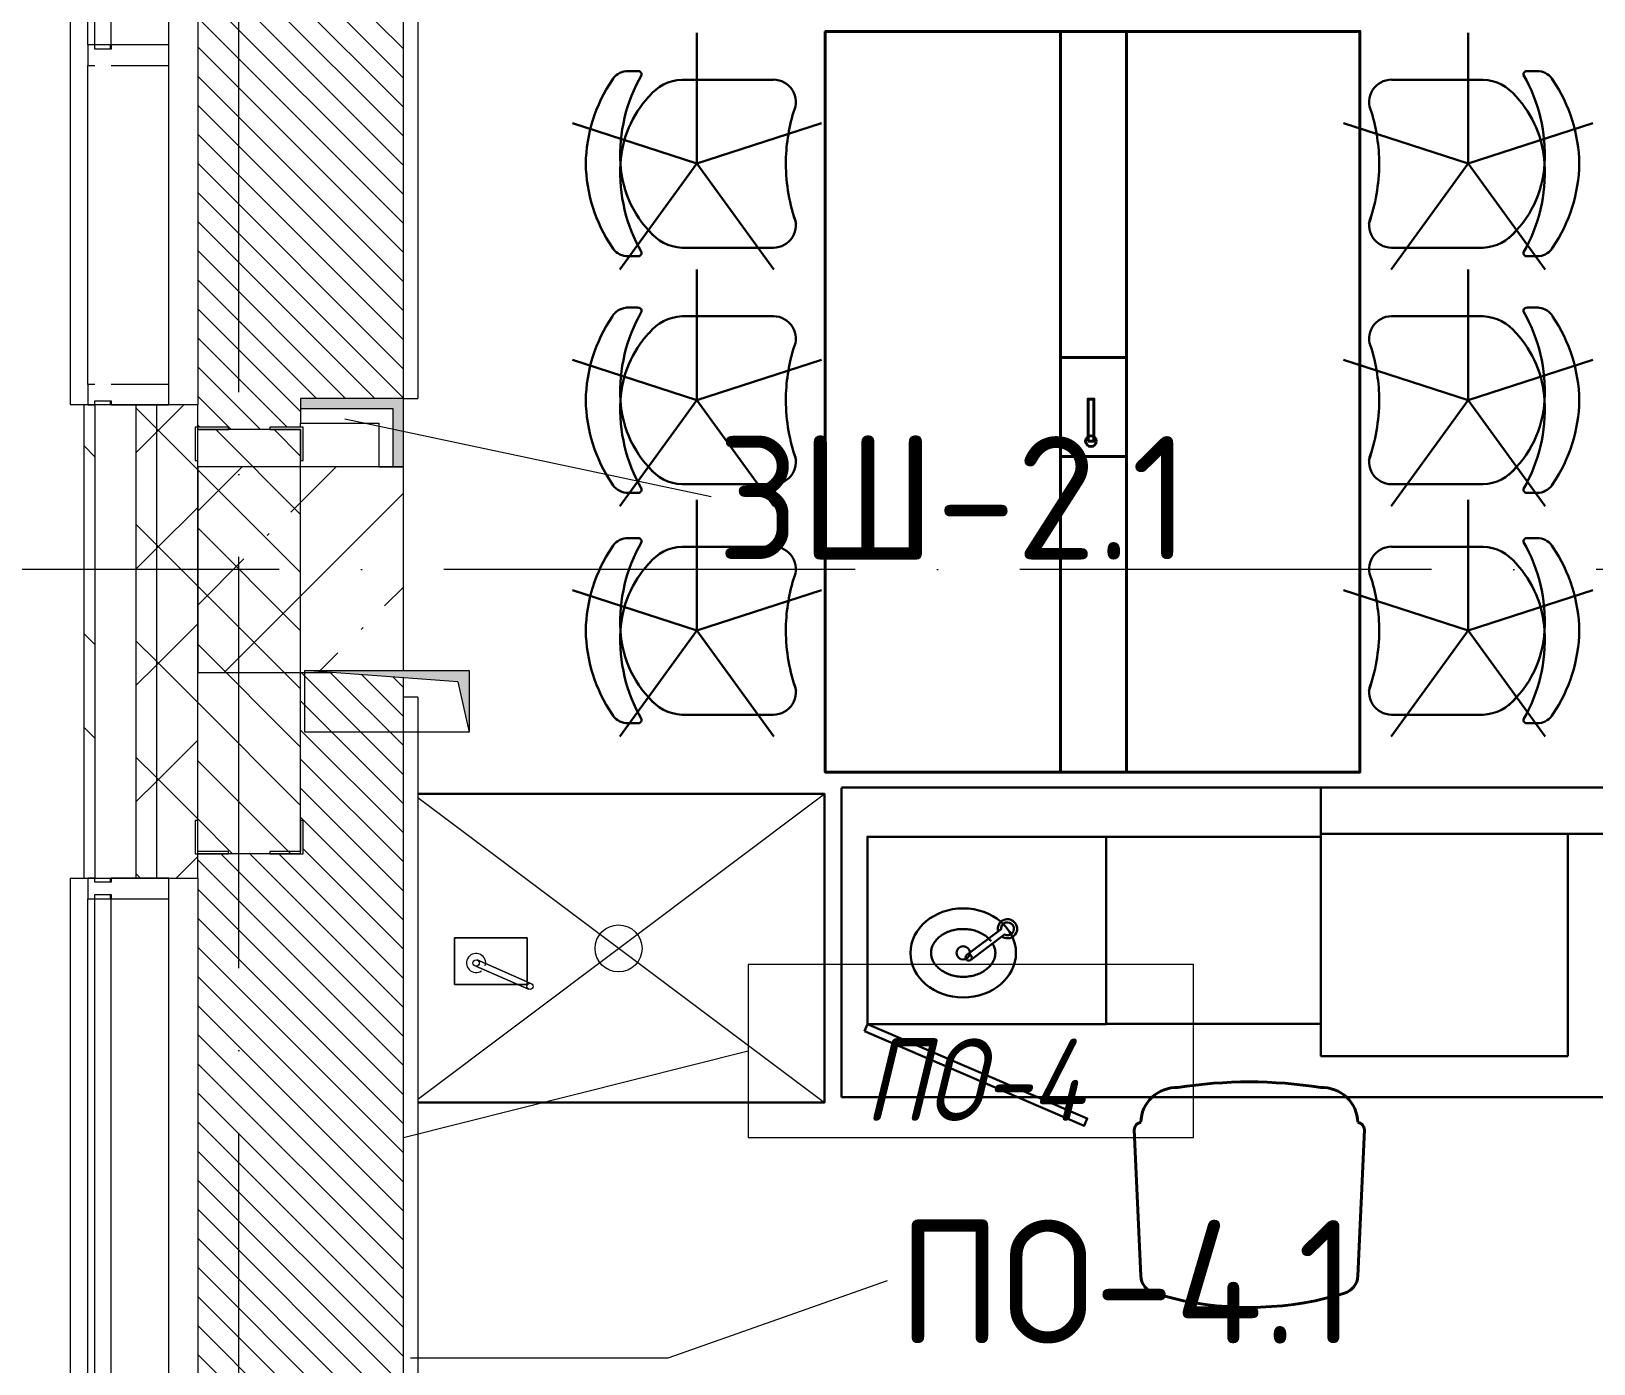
# Model space of a CAD drawing. Header units: millimetres. Extents: x -6467 to 105918, y -7090 to 92481.
# Drawn here: x -2855 to 943, y 15551 to 18789 of the extents above; entities that cross this region are included whole.
import ezdxf

# ---------------------------------------------------------------- set-up
doc = ezdxf.new("R2010")
doc.units = ezdxf.units.MM
doc.linetypes.add('50_200_ШТРИХ_1Т_ш5_п1_п1_', pattern=[1400, 1000, -200, 0, -200])
doc.linetypes.add('IMPORT-200_ШТРИХ__ш1_п0_6_ _4_', pattern=[128000, 80000, -48000])
for name, color, linetype, lineweight in [('A-FLOR', 7, 'Continuous', 9), ('A-FLOR-IDEN', 7, 'Continuous', 9), ('A-GLAZ', 7, 'Continuous', 5), ('A-GLAZ-CWMG', 7, 'Continuous', 9), ('A-GLAZ-CWMG-1', 7, 'Continuous', 20), ('A-WALL', 7, 'Continuous', 5), ('A-WALL-FNSH-1', 7, 'Continuous', 5), ('A-WALL-IDEN', 7, 'Continuous', 9), ('I-WALL', 7, 'Continuous', 5), ('S-COLS-1', 7, 'Continuous', 5)]:
    doc.layers.add(name, color=color, linetype=linetype, lineweight=lineweight)
for name, color, linetype, lineweight, true_color in [('A-FLOR-PATT-1', 7, 'Continuous', 5, 0xd61c12), ('A-GENM-1', 7, 'Continuous', 9, 0xaaaaaa), ('A-GENM-2', 7, 'Continuous', 20, 0xaaaaaa), ('A-WALL-1', 7, 'Continuous', 5, 0x77b143), ('A-WALL-3', 7, 'Continuous', 5, 0x787878), ('M-EQPM-1', 7, 'Continuous', 9, 0xaaaaaa), ('M-EQPM-2', 7, 'Continuous', 9, 0xe2e2e2), ('мебель 2 этаж-1', 7, 'Continuous', 40, 0xaaaaaa), ('Оси-3', 7, '50_200_ШТРИХ_1Т_ш5_п1_п1_', 9, 0xaaaaaa), ('ТХ_функционал-15', 7, 'IMPORT-200_ШТРИХ__ш1_п0_6_ _4_', 30, 0xaaaaaa), ('ТХ_функционал-16', 7, 'Continuous', 5, 0xaaaaaa), ('ТХ_функционал-2', 7, 'Continuous', 40, 0xaaaaaa), ('ТХ_функционал-4', 7, 'Continuous', 20, 0xaaaaaa), ('ТХ_функционал-9', 7, 'Continuous', 30, 0xaaaaaa)]:
    doc.layers.add(name, color=color, linetype=linetype, lineweight=lineweight, true_color=true_color)
doc.styles.add('GOST Common', font='GOST_Common.ttf', dxfattribs={"height": 300})
doc.styles.add('GOST Common_I', font='GOST_Common Italic.ttf', dxfattribs={"width": 0.9, "height": 200})
pattern_1 = [(45, (0, 0), (-141.42136, 141.42136), []), (135, (0, 0), (-141.42136, -141.42136), [])]

# ---------------------------------------------------------------- blocks, each defined once
blk = doc.blocks.new('Прямоугольный импост - Импост структурный с накладкой - 180мм-22437099-АИ_План этажа Радиаторы_2')
at = {"layer": 'A-GLAZ-CWMG-1'}
for p, q in [((0, 17), (-50, 17)), ((-50, 17), (-50, 0)), ((-50, 0), (-40, 0)), ((-40, 0), (-40, -40)), ((-10, -40), (-10, 0)), ((-10, 0), (0, 0)), ((0, 0), (0, 17)), ((-40, -40), (-50, -40)), ((-50, -40), (-50, -180)), ((0, -40), (-10, -40)), ((0, -180), (0, -40)), ((-50, -180), (0, -180))]:
    blk.add_line(p, q, dxfattribs=at)
blk = doc.blocks.new('Прямоугольный импост - Импост структурный с накладкой - 180мм-V235-АИ_План этажа Радиаторы_2')
at = {"layer": 'A-GLAZ-CWMG'}
for p, q in [((-2717, 56231), (-2717, 57831)), ((-2700, 57831), (-2660, 57831)), ((-2700, 56231), (-2700, 57831)), ((-2660, 56231), (-2660, 57831)), ((-2520, 56231), (-2520, 57831)), ((-2660, 56231), (-2700, 56231))]:
    blk.add_line(p, q, dxfattribs=at)
blk = doc.blocks.new('Прямоугольный импост - Импост структурный с накладкой - 180мм-22437111-АИ_План этажа Радиаторы_2')
at = {"layer": 'A-GLAZ-CWMG-1'}
for p, q in [((-50, 0), (-50, 17)), ((-50, 17), (0, 17)), ((0, 0), (-10, 0)), ((-10, 0), (-10, -40)), ((0, 17), (0, 0)), ((-50, -180), (-50, -40)), ((-10, -40), (0, -40)), ((0, -40), (0, -180)), ((0, -180), (-50, -180))]:
    blk.add_line(p, q, dxfattribs=at)
blk = doc.blocks.new('Прямоугольный импост - Импост структурный с накладкой - 180мм-22071093-АИ_План этажа Радиаторы_2')
at = {"layer": 'A-GLAZ-CWMG'}
for p, q in [((23480, 63231), (23480, 64006)), ((23497, 64006), (23537, 64006)), ((23497, 63231), (23497, 64006)), ((23537, 63231), (23537, 64006)), ((23677, 63231), (23677, 64006)), ((23537, 63231), (23497, 63231))]:
    blk.add_line(p, q, dxfattribs=at)
blk = doc.blocks.new('Прямоугольный импост - Импост структурный с накладкой - 180мм-V232-АИ_План этажа Радиаторы_2')
at = {"layer": 'A-GLAZ-CWMG'}
for p, q in [((6637, 55111), (5862, 55111)), ((6637, 54914), (5862, 54914))]:
    blk.add_line(p, q, dxfattribs=at)
blk = doc.blocks.new('Прямоугольный импост - Импост структурный с накладкой - 180мм-V237-АИ_План этажа Радиаторы_2')
at = {"layer": 'A-GLAZ-CWMG-1'}
for p, q in [((-25, 0), (-25, 17)), ((-25, 17), (25, 17)), ((-15, 0), (-25, 0)), ((-15, -40), (-15, 0)), ((25, 17), (25, 0)), ((-25, -180), (-25, -40)), ((-25, -40), (-15, -40)), ((25, -40), (25, -180)), ((25, -180), (-25, -180))]:
    blk.add_line(p, q, dxfattribs=at)
blk = doc.blocks.new('Канал вертикальный прямоугольный - Шахта - значок проема-24087368-АИ_План этажа Радиаторы_2')
at = {"layer": 'M-EQPM-2'}
blk.add_hatch(color=256, dxfattribs=at).paths.add_polyline_path([(75, 200), (-75, 200), (-75, -200), (-47.5, 172.5)])
at = {"layer": 'M-EQPM-1'}
for p, q in [((-75, -200), (-75, 200)), ((-75, 200), (75, 200)), ((-47.5, 172.5), (75, 200)), ((75, 200), (75, -200)), ((-47.5, 172.5), (-75, -200)), ((75, -200), (-75, -200))]:
    blk.add_line(p, q, dxfattribs=at)
blk = doc.blocks.new('Фахверк _газобетон торцы_261 - Фахверк _газобетон торцы_-25571960-АИ_План этажа Радиаторы_2')
at = {"layer": 'A-GENM-2'}
for p, q in [((89406, 11134.7), (89325, 11134.7)), ((89325, 11134.7), (89325, 11128.7)), ((89325, 11128.7), (89400, 11128.7)), ((89400, 11128.7), (89400, 11053.7)), ((89406, 11053.7), (89406, 11134.7)), ((89400, 11053.7), (89406, 11053.7)), ((89400, 10953.7), (89400, 10878.7)), ((89406, 10953.7), (89400, 10953.7)), ((89406, 10872.7), (89406, 10953.7)), ((89400, 10878.7), (89325, 10878.7)), ((89325, 10878.7), (89325, 10872.7)), ((89325, 10872.7), (89406, 10872.7))]:
    blk.add_line(p, q, dxfattribs=at)
blk = doc.blocks.new('Фахверк _газобетон торцы_264 - Фахверк _газобетон торцы_-25572020-АИ_План этажа Радиаторы_2')
at = {"layer": 'A-GENM-2'}
for p, q in [((89406, 11134.7), (89325, 11134.7)), ((89325, 11134.7), (89325, 11128.7)), ((89325, 11128.7), (89400, 11128.7)), ((89400, 11128.7), (89400, 11053.7)), ((89406, 11053.7), (89406, 11134.7)), ((89400, 11053.7), (89406, 11053.7)), ((89400, 10953.7), (89400, 10878.7)), ((89406, 10953.7), (89400, 10953.7)), ((89406, 10872.7), (89406, 10953.7)), ((89400, 10878.7), (89325, 10878.7)), ((89325, 10878.7), (89325, 10872.7)), ((89325, 10872.7), (89406, 10872.7))]:
    blk.add_line(p, q, dxfattribs=at)
blk = doc.blocks.new('Отлив_СКБ - Отлив витража-V395-АИ_План этажа Радиаторы_2')
at = {"layer": 'A-GLAZ'}
for p, q in [((0, 67), (0, 100)), ((1700, 100), (0, 100)), ((1700, 100), (1700, 67)), ((0, 2), (10, 2)), ((865, 2), (875, 2)), ((1650, 2), (1660, 2)), ((1690, 2), (1700, 2))]:
    blk.add_line(p, q, dxfattribs=at)
blk = doc.blocks.new('Отлив_СКБ - Отлив витража-V396-АИ_План этажа Радиаторы_2')
at = {"layer": 'A-GLAZ'}
for p, q in [((0, 67), (0, 100)), ((1700, 100), (0, 100)), ((1700, 100), (1700, 67)), ((0, 2), (10, 2)), ((40, 2), (50, 2)), ((1650, 2), (1660, 2)), ((1690, 2), (1700, 2))]:
    blk.add_line(p, q, dxfattribs=at)
blk = doc.blocks.new('мебель 2 этаж-28800768-АИ_План этажа Радиаторы_2')
at = {"layer": 'ТХ_функционал-15'}
for p, q in [((1026.7, 20182.7), (1213.7, 19925.2)), ((2901.1, 20182.7), (2714.1, 19925.2)), ((1026.7, 19607.7), (1213.7, 19350.2)), ((2901.1, 19607.7), (2714.1, 19350.2)), ((1026.7, 19047.7), (1213.7, 18790.2)), ((2901.1, 19047.7), (2714.1, 18790.2))]:
    blk.add_line(p, q, dxfattribs=at)
at = {"layer": 'ТХ_функционал-15', "flags": 128}
for points in [[(724.1, 20281), (1026.7, 20182.7), (1026.7, 20500.8)], [(3203.7, 20281), (2901.1, 20182.7), (2901.1, 20500.8)], [(1329.3, 20281), (1026.7, 20182.7), (839.7, 19925.2)], [(2598.5, 20281), (2901.1, 20182.7), (3088.1, 19925.2)], [(724.1, 19706), (1026.7, 19607.7), (1026.7, 19925.8)], [(3203.7, 19706), (2901.1, 19607.7), (2901.1, 19925.8)], [(1329.3, 19706), (1026.7, 19607.7), (839.7, 19350.2)], [(2598.5, 19706), (2901.1, 19607.7), (3088.1, 19350.2)], [(724.1, 19146), (1026.7, 19047.7), (1026.7, 19365.8)], [(3203.7, 19146), (2901.1, 19047.7), (2901.1, 19365.8)], [(1329.3, 19146), (1026.7, 19047.7), (839.7, 18790.2)], [(2598.5, 19146), (2901.1, 19047.7), (3088.1, 18790.2)]]:
    blk.add_lwpolyline(points, dxfattribs=at)
at = {"layer": 'ТХ_функционал-16'}
blk.add_line((1766, 18322.4), (1682.9, 18260.1), dxfattribs=at)
at = {"layer": 'ТХ_функционал-16', "flags": 128}
for points in [[(437.5, 18301), (437.5, 18187.8), (614.5, 18187.8), (614.5, 18301), (437.5, 18301), (614.5, 18301), (614.5, 18187.8), (437.5, 18187.8)], [(617.8, 18176.4), (489.6, 18232)], [(621.8, 18191.3), (492.6, 18247.3)]]:
    blk.add_lwpolyline(points, close=True, dxfattribs=at)
at = {"layer": 'ТХ_функционал-16'}
for centre, radius in [((836.4, 18275.3), 57.1), ((490.1, 18240), 7.78), ((490.1, 18240), 7.78), ((621.2, 18183.4), 7.78), ((621.2, 18183.4), 7.78)]:
    blk.add_circle(centre, radius, dxfattribs=at)
for centre, radius, start, end in [((1781.5, 18323.2), 23.3, 233.8945, 195.0116), ((1781.5, 18323.2), 15.6, 242.9205, 182.9194), ((490.1, 18240), 23.3, 342.9195, 303.9768), ((490.1, 18240), 23.3, 342.9195, 303.9768)]:
    blk.add_arc(centre, radius, start, end, dxfattribs=at)
at = {"layer": 'ТХ_функционал-2'}
for p, q in [((2089.7, 17834.7), (2105.5, 17479.4)), ((2633.2, 17479.4), (2649, 17834.7)), ((2138.3, 17437.5), (2157, 17432)), ((2581.7, 17432), (2600.4, 17437.5))]:
    blk.add_line(p, q, dxfattribs=at)
at = {"layer": 'ТХ_функционал-2', "flags": 128}
for points in [[(1337.9, 20504), (2637.9, 20504), (2637.9, 18704.1), (1338.8, 18704.1), (1338.8, 20504)], [(2070.2, 20503.9), (1910.3, 20503.9), (1910.3, 18704.1), (2070.5, 18704.1), (2070.5, 20503.9)], [(1910.5, 19470.9), (1910.5, 19711.8), (2070.4, 19711.8), (2070.4, 19470.9), (1910.5, 19470.9)]]:
    blk.add_lwpolyline(points, dxfattribs=at)
blk.add_lwpolyline([(1977.3, 19508.3), (1991.6, 19508.3), (1991.6, 19610.5), (1977.3, 19610.5)], close=True, dxfattribs=at)
at = {"layer": 'ТХ_функционал-2'}
blk.add_circle((1984.4, 19508.3), 12.9, dxfattribs=at)
for centre, radius, start, end in [((2192, 17850.9), 86.4, 87.5378, 178.736), ((2369.2, 16845.5), 1105.5, 80.9686, 99.0314), ((2546.5, 17850.9), 86.4, 1.264, 92.4622), ((2107.3, 17835.2), 17.6, 94.7434, 181.8292), ((2631.4, 17835.2), 17.6, 358.1708, 85.2566), ((2151.3, 17481.5), 45.8, 182.5404, 253.5801), ((2587.4, 17481.5), 45.8, 286.4199, 357.4596), ((2369.4, 18196.2), 793.2, 254.4748, 285.5252)]:
    blk.add_arc(centre, radius, start, end, dxfattribs=at)
at = {"layer": 'ТХ_функционал-4'}
for p, q in [((348.5, 17909.4), (1337.2, 18651)), ((348.5, 18642.5), (1337.2, 17901)), ((2104.9, 17493.2), (2089.7, 17834.7)), ((2633.8, 17493.2), (2649, 17834.7))]:
    blk.add_line(p, q, dxfattribs=at)
at = {"layer": 'ТХ_функционал-9'}
for p, q in [((882.3, 20407.7), (854, 20407.7)), ((3045.5, 20407.7), (3073.8, 20407.7)), ((990.4, 20386.8), (1212.5, 20386.8)), ((2937.4, 20386.8), (2715.2, 20386.8)), ((990.4, 19978.5), (1212.5, 19978.5)), ((2937.4, 19978.5), (2715.2, 19978.5)), ((882.3, 19957.7), (854, 19957.7)), ((3045.5, 19957.7), (3073.8, 19957.7)), ((882.3, 19832.7), (854, 19832.7)), ((3045.5, 19832.7), (3073.8, 19832.7)), ((990.4, 19811.8), (1212.5, 19811.8)), ((2937.4, 19811.8), (2715.2, 19811.8)), ((882.3, 19382.7), (854, 19382.7)), ((990.4, 19403.5), (1212.5, 19403.5)), ((2937.4, 19403.5), (2715.2, 19403.5)), ((3045.5, 19382.7), (3073.8, 19382.7)), ((882.3, 19272.7), (854, 19272.7)), ((3045.5, 19272.7), (3073.8, 19272.7)), ((990.4, 19251.8), (1212.5, 19251.8)), ((2937.4, 19251.8), (2715.2, 19251.8)), ((990.4, 18843.5), (1212.5, 18843.5)), ((2937.4, 18843.5), (2715.2, 18843.5)), ((882.3, 18822.7), (854, 18822.7)), ((3045.5, 18822.7), (3073.8, 18822.7)), ((1378.3, 17913.9), (1378.3, 18666)), ((1766, 18322.4), (1682.9, 18260.1))]:
    blk.add_line(p, q, dxfattribs=at)
at = {"layer": 'ТХ_функционал-9', "flags": 128}
for points in [[(348.5, 18651), (1337.2, 18651), (1337.2, 17901), (348.5, 17901)], [(1378.3, 17913.9), (3778.3, 17913.9), (3778.3, 18666.2), (1378.2, 18666.2)], [(2543.2, 18667.5), (2543.2, 18554), (3776.1, 18554)], [(1441.4, 18091.7), (2021.1, 18091.7), (2021.1, 18546.8), (1441.3, 18546.8), (1441.3, 18091.7)], [(2543.3, 18091.9), (2021.1, 18091.9), (2021.1, 18546.8), (2543.3, 18546.8), (2543.3, 18091.9)], [(3143.3, 18013.6), (2543.3, 18013.6), (2543.3, 18554), (3143.2, 18554), (3143.2, 18013.6)]]:
    blk.add_lwpolyline(points, dxfattribs=at)
for points in [[(1691.3, 18247), (1774.4, 18309.4)], [(1434.1, 18074.2), (1968.2, 17844.6), (1975.5, 17862.2), (1441.4, 18091.7)]]:
    blk.add_lwpolyline(points, close=True, dxfattribs=at)
at = {"layer": 'ТХ_функционал-9'}
for centre, radius in [((1673.9, 18264.5), 16.3), ((1673.9, 18264.5), 16.3), ((1687.1, 18253.5), 7.78), ((1687.1, 18253.5), 7.78)]:
    blk.add_circle(centre, radius, dxfattribs=at)
for centre, radius, start, end in [((859.8, 20362.4), 45.6, 97.3317, 149.4346), ((1230.2, 20204.1), 389.8, 150.171, 183.1505), ((883.9, 20399.5), 8.29, 349.3986, 100.7772), ((3043.9, 20399.5), 8.29, 79.2228, 190.6014), ((2697.6, 20204.1), 389.8, 356.8495, 29.829), ((3068, 20362.4), 45.6, 30.5654, 82.6683), ((1131.9, 20175.9), 375.4, 146.0509, 178.9758), ((995.1, 20279), 107.9, 92.4801, 141.7474), ((1212.6, 20332.4), 54.5, 333.635, 90.0987), ((2715.1, 20332.4), 54.5, 89.9013, 206.365), ((2932.7, 20279), 107.9, 38.2526, 87.5199), ((2795.8, 20175.9), 375.4, 1.0242, 33.9491), ((1101.4, 20168.3), 260.9, 137.1011, 176.8345), ((2826.3, 20168.3), 260.9, 3.1655, 42.8989), ((1702.9, 20178.1), 460.2, 163.5816, 179.4326), ((2224.9, 20178.1), 460.2, 0.5674, 16.4184), ((1131.9, 20189.4), 375.4, 181.0242, 213.9491), ((1230.2, 20161.2), 389.8, 176.8495, 209.829), ((1103.4, 20197.6), 262.9, 183.2504, 228.1979), ((1702.9, 20187.2), 460.2, 180.5674, 199.1412), ((2224.9, 20187.2), 460.2, 340.8588, 359.4326), ((2824.4, 20197.6), 262.9, 311.8021, 356.7496), ((2697.6, 20161.2), 389.8, 330.171, 3.1505), ((2795.8, 20189.4), 375.4, 326.0509, 358.9758), ((1212.6, 20033), 54.5, 269.9013, 26.365), ((2715.1, 20033), 54.5, 153.635, 270.0987), ((995.1, 20086.3), 107.9, 218.2526, 267.5199), ((2932.7, 20086.3), 107.9, 272.4801, 321.7474), ((859.8, 20002.9), 45.6, 210.5654, 262.6683), ((3068, 20002.9), 45.6, 277.3317, 329.4346), ((883.9, 19965.8), 8.29, 259.2228, 10.6014), ((3043.9, 19965.8), 8.29, 169.3986, 280.7772), ((859.8, 19787.4), 45.6, 97.3317, 149.4346), ((1230.2, 19629.1), 389.8, 150.171, 183.1505), ((883.9, 19824.5), 8.29, 349.3986, 100.7772), ((3043.9, 19824.5), 8.29, 79.2228, 190.6014), ((2697.6, 19629.1), 389.8, 356.8495, 29.829), ((3068, 19787.4), 45.6, 30.5654, 82.6683), ((1131.9, 19600.9), 375.4, 146.0509, 178.9758), ((995.1, 19704), 107.9, 92.4801, 141.7474), ((1212.6, 19757.4), 54.5, 333.635, 90.0987), ((2715.1, 19757.4), 54.5, 89.9013, 206.365), ((2932.7, 19704), 107.9, 38.2526, 87.5199), ((2795.8, 19600.9), 375.4, 1.0242, 33.9491), ((1101.4, 19593.3), 260.9, 137.1011, 176.8345), ((2826.3, 19593.3), 260.9, 3.1655, 42.8989), ((1702.9, 19603.1), 460.2, 163.5816, 179.4326), ((2224.9, 19603.1), 460.2, 0.5674, 16.4184), ((1131.9, 19614.4), 375.4, 181.0242, 213.9491), ((1230.2, 19586.2), 389.8, 176.8495, 209.829), ((1103.4, 19622.6), 262.9, 183.2504, 228.1979), ((1702.9, 19612.2), 460.2, 180.5674, 199.1412), ((2224.9, 19612.2), 460.2, 340.8588, 359.4326), ((2824.4, 19622.6), 262.9, 311.8021, 356.7496), ((2697.6, 19586.2), 389.8, 330.171, 3.1505), ((2795.8, 19614.4), 375.4, 326.0509, 358.9758), ((1212.6, 19458), 54.5, 269.9013, 26.365), ((2715.1, 19458), 54.5, 153.635, 270.0987), ((995.1, 19511.3), 107.9, 218.2526, 267.5199), ((2932.7, 19511.3), 107.9, 272.4801, 321.7474), ((859.8, 19427.9), 45.6, 210.5654, 262.6683), ((3068, 19427.9), 45.6, 277.3317, 329.4346), ((883.9, 19390.8), 8.29, 259.2228, 10.6014), ((3043.9, 19390.8), 8.29, 169.3986, 280.7772), ((859.8, 19227.4), 45.6, 97.3317, 149.4346), ((1230.2, 19069.1), 389.8, 150.171, 183.1505), ((883.9, 19264.5), 8.29, 349.3986, 100.7772), ((3043.9, 19264.5), 8.29, 79.2228, 190.6014), ((2697.6, 19069.1), 389.8, 356.8495, 29.829), ((3068, 19227.4), 45.6, 30.5654, 82.6683), ((1131.9, 19040.9), 375.4, 146.0509, 178.9758), ((995.1, 19144), 107.9, 92.4801, 141.7474), ((1212.6, 19197.4), 54.5, 333.635, 90.0987), ((2715.1, 19197.4), 54.5, 89.9013, 206.365), ((2932.7, 19144), 107.9, 38.2526, 87.5199), ((2795.8, 19040.9), 375.4, 1.0242, 33.9491), ((1101.4, 19033.3), 260.9, 137.1011, 176.8345), ((2826.3, 19033.3), 260.9, 3.1655, 42.8989), ((1702.9, 19043.1), 460.2, 163.5816, 179.4326), ((2224.9, 19043.1), 460.2, 0.5674, 16.4184), ((1131.9, 19054.4), 375.4, 181.0242, 213.9491), ((1230.2, 19026.2), 389.8, 176.8495, 209.829), ((1103.4, 19062.6), 262.9, 183.2504, 228.1979), ((1702.9, 19052.2), 460.2, 180.5674, 199.1412), ((2224.9, 19052.2), 460.2, 340.8588, 359.4326), ((2824.4, 19062.6), 262.9, 311.8021, 356.7496), ((2697.6, 19026.2), 389.8, 330.171, 3.1505), ((2795.8, 19054.4), 375.4, 326.0509, 358.9758), ((1212.6, 18898), 54.5, 269.9013, 26.365), ((2715.1, 18898), 54.5, 153.635, 270.0987), ((995.1, 18951.3), 107.9, 218.2526, 267.5199), ((2932.7, 18951.3), 107.9, 272.4801, 321.7474), ((859.8, 18867.9), 45.6, 210.5654, 262.6683), ((3068, 18867.9), 45.6, 277.3317, 329.4346), ((883.9, 18830.8), 8.29, 259.2228, 10.6014), ((3043.9, 18830.8), 8.29, 169.3986, 280.7772), ((1781.5, 18323.2), 23.3, 233.8945, 195.0116), ((1781.5, 18323.2), 15.6, 242.9205, 182.9194)]:
    blk.add_arc(centre, radius, start, end, dxfattribs=at)
blk.add_ellipse((1673.9, 18264.5), major_axis=(128.2, 0), ratio=0.843516, dxfattribs=at)
blk.add_ellipse((1673.9, 18264.5), major_axis=(128.2, 0), ratio=0.843516, dxfattribs=at)
blk.add_open_spline([(1741.8, 18292.8), (1740.2, 18294.9), (1738.4, 18297), (1734.2, 18301.1), (1732, 18303.1), (1726.2, 18307.5), (1722.5, 18309.9), (1714.5, 18314.1), (1710.1, 18316), (1701, 18319), (1696.3, 18320.3), (1686.4, 18322), (1681.4, 18322.5), (1671.3, 18322.7), (1666.2, 18322.5), (1656.2, 18321.2), (1651.3, 18320.2), (1641.9, 18317.6), (1637.5, 18315.9), (1629, 18312), (1625.1, 18309.8), (1618, 18305), (1614.8, 18302.3), (1609.2, 18296.9), (1606.7, 18294), (1602.6, 18288.2), (1600.9, 18285.3), (1598.3, 18279.5), (1597.3, 18276.6), (1596, 18270.8), (1595.7, 18267.9), (1595.6, 18262.1), (1595.9, 18259.3), (1597.1, 18253.5), (1598, 18250.6), (1600.4, 18244.7), (1602, 18241.8), (1606, 18236), (1608.3, 18233.1), (1613.8, 18227.6), (1616.9, 18224.9), (1623.9, 18220), (1627.7, 18217.8), (1636, 18213.7), (1640.4, 18212), (1649.7, 18209.2), (1654.6, 18208.1), (1664.5, 18206.7), (1669.6, 18206.4), (1679.7, 18206.4), (1684.8, 18206.9), (1694.6, 18208.4), (1699.5, 18209.6), (1708.7, 18212.5), (1713, 18214.3), (1721.2, 18218.4), (1725, 18220.7), (1731.8, 18225.7), (1734.8, 18228.4), (1740.2, 18234), (1742.4, 18236.9), (1746.2, 18242.7), (1747.7, 18245.6), (1750.1, 18251.5), (1750.9, 18254.4), (1751.9, 18260.1), (1752.1, 18263), (1751.9, 18268.8), (1751.5, 18271.6), (1750.1, 18277.4), (1749.1, 18280.4), (1746.8, 18285.1), (1745.8, 18286.9), (1744.7, 18288.7)], degree=3, knots=[0.5736, 0.5736, 0.5736, 0.5736, 0.704553, 0.704553, 0.835507, 0.835507, 1.01214, 1.01214, 1.188774, 1.188774, 1.365407, 1.365407, 1.542041, 1.542041, 1.718674, 1.718674, 1.895308, 1.895308, 2.071941, 2.071941, 2.248574, 2.248574, 2.425208, 2.425208, 2.601841, 2.601841, 2.778475, 2.778475, 2.955108, 2.955108, 3.131742, 3.131742, 3.308375, 3.308375, 3.485008, 3.485008, 3.661642, 3.661642, 3.838275, 3.838275, 4.014909, 4.014909, 4.191542, 4.191542, 4.368176, 4.368176, 4.544809, 4.544809, 4.721443, 4.721443, 4.898076, 4.898076, 5.074709, 5.074709, 5.251343, 5.251343, 5.427976, 5.427976, 5.60461, 5.60461, 5.781243, 5.781243, 5.957877, 5.957877, 6.13451, 6.13451, 6.311143, 6.311143, 6.487777, 6.487777, 6.66441, 6.66441, 6.773089, 6.773089, 6.773089, 6.773089], dxfattribs=at)
blk.add_open_spline([(1741.8, 18292.8), (1740.2, 18294.9), (1738.4, 18297), (1734.2, 18301.1), (1732, 18303.1), (1726.2, 18307.5), (1722.5, 18309.9), (1714.5, 18314.1), (1710.1, 18316), (1701, 18319), (1696.3, 18320.3), (1686.4, 18322), (1681.4, 18322.5), (1671.3, 18322.7), (1666.2, 18322.5), (1656.2, 18321.2), (1651.3, 18320.2), (1641.9, 18317.6), (1637.5, 18315.9), (1629, 18312), (1625.1, 18309.8), (1618, 18305), (1614.8, 18302.3), (1609.2, 18296.9), (1606.7, 18294), (1602.6, 18288.2), (1600.9, 18285.3), (1598.3, 18279.5), (1597.3, 18276.6), (1596, 18270.8), (1595.7, 18267.9), (1595.6, 18262.1), (1595.9, 18259.3), (1597.1, 18253.5), (1598, 18250.6), (1600.4, 18244.7), (1602, 18241.8), (1606, 18236), (1608.3, 18233.1), (1613.8, 18227.6), (1616.9, 18224.9), (1623.9, 18220), (1627.7, 18217.8), (1636, 18213.7), (1640.4, 18212), (1649.7, 18209.2), (1654.6, 18208.1), (1664.5, 18206.7), (1669.6, 18206.4), (1679.7, 18206.4), (1684.8, 18206.9), (1694.6, 18208.4), (1699.5, 18209.6), (1708.7, 18212.5), (1713, 18214.3), (1721.2, 18218.4), (1725, 18220.7), (1731.8, 18225.7), (1734.8, 18228.4), (1740.2, 18234), (1742.4, 18236.9), (1746.2, 18242.7), (1747.7, 18245.6), (1750.1, 18251.5), (1750.9, 18254.4), (1751.9, 18260.1), (1752.1, 18263), (1751.9, 18268.8), (1751.5, 18271.6), (1750.1, 18277.4), (1749.1, 18280.4), (1746.8, 18285.1), (1745.8, 18286.9), (1744.7, 18288.7)], degree=3, knots=[0.5736, 0.5736, 0.5736, 0.5736, 0.704553, 0.704553, 0.835507, 0.835507, 1.01214, 1.01214, 1.188774, 1.188774, 1.365407, 1.365407, 1.542041, 1.542041, 1.718674, 1.718674, 1.895308, 1.895308, 2.071941, 2.071941, 2.248574, 2.248574, 2.425208, 2.425208, 2.601841, 2.601841, 2.778475, 2.778475, 2.955108, 2.955108, 3.131742, 3.131742, 3.308375, 3.308375, 3.485008, 3.485008, 3.661642, 3.661642, 3.838275, 3.838275, 4.014909, 4.014909, 4.191542, 4.191542, 4.368176, 4.368176, 4.544809, 4.544809, 4.721443, 4.721443, 4.898076, 4.898076, 5.074709, 5.074709, 5.251343, 5.251343, 5.427976, 5.427976, 5.60461, 5.60461, 5.781243, 5.781243, 5.957877, 5.957877, 6.13451, 6.13451, 6.311143, 6.311143, 6.487777, 6.487777, 6.66441, 6.66441, 6.773089, 6.773089, 6.773089, 6.773089], dxfattribs=at)
blk = doc.blocks.new('AAR_СКБ_Марка_Перекрытия_1 мм - Марка пола-27961726-АИ_План этажа Радиаторы_2')
at = {"layer": 'A-FLOR-IDEN'}
for p, q in [((2.723, 2.101), (-2.69, 2.101)), ((-2.69, 2.101), (-2.69, 0)), ((2.723, 0), (2.723, 2.101)), ((-2.69, 0), (2.723, 0))]:
    blk.add_line(p, q, dxfattribs=at)

msp = doc.modelspace()

# ---------------------------------------------------------------- hatches: boundary and pattern name
at = {"layer": 'A-FLOR-PATT-1'}
h = msp.add_hatch(dxfattribs=at)
h.set_pattern_fill('FP_264', color=256, style=0, pattern_type=2)
h.set_pattern_definition([(315, (-2200, 20481.04), (35.3553, 35.3553), [])])
h.paths.add_polyline_path([(-2275, 17821), (-2275, 17827), (-2200, 17827), (-2200, 17896.7), (-1950, 17896.7), (-1950, 23006), (-2200, 23006), (-2200, 22716), (-2194, 22716), (-2194, 22635), (-2275, 22635), (-2275, 22641), (-2375, 22641), (-2375, 22635), (-2450, 22635), (-2449.2, 20827), (-2375, 20827), (-2375, 20821), (-2275, 20821), (-2275, 20827), (-2194, 20827), (-2194, 20746), (-2200, 20746), (-2200, 19716), (-2194, 19716), (-2194, 19635), (-2275, 19635), (-2275, 19641), (-2375, 19641), (-2375, 19635), (-2450, 19635), (-2450, 17827), (-2375, 17827), (-2375, 17821)])
h = msp.add_hatch(dxfattribs=at)
h.set_pattern_fill('FP_265', color=256, style=0, pattern_type=2)
h.set_pattern_definition([(315, (-2200, 16101.04), (35.3553, 35.3553), [])])
h.paths.add_polyline_path([(-2194, 14971), (-1950, 14971), (-1950, 17218.3), (-2122.3, 17231), (-2200, 17231), (-2200, 16871), (-2194, 16871), (-2194, 16790), (-2450, 16790), (-2448.5, 14982), (-2375, 14982), (-2375, 14976), (-2450, 14976), (-2450, 14971), (-2200, 14971), (-2200, 14976), (-2275, 14976), (-2275, 14982), (-2194, 14982), (-2194, 14976)])
at = {"layer": 'A-WALL'}
h = msp.add_hatch(dxfattribs=at)
h.set_pattern_fill('FP_125', color=256, style=0, pattern_type=2)
h.set_pattern_definition(pattern_1)
h.paths.add_polyline_path([(-2600, -2019), (-2550, -2019), (-2550, 7081.1), (-2600, 7081.1), (-2600, -1919)])
h.paths.add_polyline_path([(-2600, 8781.1), (-2550, 8781.1), (-2550, 11881), (-2600, 11881), (-2600, 8839.1)])
h.paths.add_polyline_path([(-2569.8, 13581), (-2550, 13581), (-2550, 15031), (-2600, 15031), (-2600, 13581)])
h.paths.add_polyline_path([(-2569.8, 16731), (-2550, 16731), (-2550, 17881), (-2600, 17881), (-2600, 16731)])
h.paths.add_polyline_path([(-2569.8, 19581), (-2550, 19581), (-2550, 20881), (-2600, 20881), (-2600, 19581)])
h.paths.add_polyline_path([(-2569.8, 22581), (-2550, 22581), (-2550, 23881), (-2600, 23881), (-2600, 22581)])
h.paths.add_polyline_path([(-2569.8, 25581), (-2550, 25581), (-2550, 26881), (-2600, 26881), (-2600, 25581)])
h.paths.add_polyline_path([(-2550, 28581), (-2550, 29881), (-2600, 29881), (-2600, 28581)])
h.paths.add_polyline_path([(-2600, 31581), (-2550, 31581), (-2550, 32881), (-2600, 32881), (-2600, 32068.8)])
h.paths.add_polyline_path([(-2569.8, 34581), (-2550, 34581), (-2550, 35741), (-2600, 35741), (-2600, 34581)])
h.paths.add_polyline_path([(-2600, 37581), (-2550, 37581), (-2550, 38981), (-2600, 38981), (-2600, 37700.2)])
h.paths.add_polyline_path([(-2569.8, 40681), (-2550, 40681), (-2550, 41881), (-2600, 41881), (-2600, 40681)])
h.paths.add_polyline_path([(-2569.8, 43581), (-2550, 43581), (-2550, 44881), (-2600, 44881), (-2600, 43581)])
h.paths.add_polyline_path([(-2600, 46581), (-2550, 46581), (-2550, 47881), (-2600, 47881), (-2600, 46851.3)])
h = msp.add_hatch(dxfattribs=at)
h.set_pattern_fill('FP_125', color=256, style=0, pattern_type=2)
h.set_pattern_definition(pattern_1)
h.paths.add_polyline_path([(-2450, -1919), (-2450, 7081.1), (-2550, 7081.1), (-2550, -1919)])
h.paths.add_polyline_path([(-2550, 8781.1), (-2450, 8781.1), (-2450, 11881), (-2550, 11881), (-2550, 8839.1)])
h.paths.add_polyline_path([(-2450, 13581), (-2450, 15031), (-2550, 15031), (-2550, 13581)])
h.paths.add_polyline_path([(-2450, 16731), (-2450, 17881), (-2550, 17881), (-2550, 16731)])
h.paths.add_polyline_path([(-2550, 19581), (-2450, 19581), (-2450, 20881), (-2550, 20881), (-2550, 20102)])
h.paths.add_polyline_path([(-2550, 22581), (-2450, 22581), (-2450, 23881), (-2550, 23881), (-2550, 22917.7)])
h.paths.add_polyline_path([(-2550, 25581), (-2450, 25581), (-2450, 26881), (-2550, 26881), (-2550, 25733.4)])
h.paths.add_polyline_path([(-2450, 28581), (-2450, 29881), (-2550, 29881), (-2550, 28581)])
h.paths.add_polyline_path([(-2450, 31581), (-2450, 32881), (-2550, 32881), (-2550, 31581)])
h.paths.add_polyline_path([(-2450, 34581), (-2450, 35741), (-2550, 35741), (-2550, 34581)])
h.paths.add_polyline_path([(-2450, 37581), (-2450, 38981), (-2550, 38981), (-2550, 37581)])
h.paths.add_polyline_path([(-2550, 40681), (-2450, 40681), (-2450, 41881), (-2550, 41881), (-2550, 41219.9)])
h.paths.add_polyline_path([(-2450, 43581), (-2450, 44881), (-2550, 44881), (-2550, 43581)])
h.paths.add_polyline_path([(-2550, 46581), (-2450, 46581), (-2450, 47831), (-2550, 47831), (-2550, 46851.3)])
at = {"layer": 'A-WALL-1'}
for points in [[(-1975, 17871.7), (-1975, 17896.7), (-2200, 17896.7), (-2200, 17871.7), (-2010, 17871.7)], [(-1950, 17731), (-1950, 17896.7), (-1975, 17896.7), (-1975, 17731)]]:
    msp.add_hatch(color=256, dxfattribs=at).paths.add_polyline_path(points)
at = {"layer": 'A-WALL-3'}
h = msp.add_hatch(dxfattribs=at)
h.set_pattern_fill('FP_124', color=256, style=0, pattern_type=2)
h.set_pattern_definition([(135, (0, 0), (-342.148, -342.148), []), (135, (228.1, 0), (-342.148, -342.148), [])])
h.paths.add_polyline_path([(-2700, -2169), (-2700, 7081.1), (-2727, 7081.1), (-2727, -2169)])
h.paths.add_polyline_path([(-2700, 8781.1), (-2700, 11881), (-2727, 11881), (-2727, 8781.1)])
h.paths.add_polyline_path([(-2727, 13581), (-2700, 13581), (-2700, 15031), (-2727, 15031), (-2727, 13766.6)])
h.paths.add_polyline_path([(-2727, 16731), (-2700, 16731), (-2700, 17881), (-2727, 17881), (-2727, 17286.3)])
h.paths.add_polyline_path([(-2700, 19581), (-2700, 20881), (-2727, 20881), (-2727, 19581)])
h.paths.add_polyline_path([(-2700, 22581), (-2700, 23881), (-2727, 23881), (-2727, 22581)])
h.paths.add_polyline_path([(-2727, 25581), (-2700, 25581), (-2700, 26881), (-2727, 26881), (-2727, 25733.4)])
h.paths.add_polyline_path([(-2727, 28581), (-2700, 28581), (-2700, 29881), (-2727, 29881), (-2727, 29253.1)])
h.paths.add_polyline_path([(-2700, 31581), (-2700, 32881), (-2727, 32881), (-2727, 31581)])
h.paths.add_polyline_path([(-2700, 34581), (-2700, 35741), (-2727, 35741), (-2727, 34581)])
h.paths.add_polyline_path([(-2727, 37581), (-2700, 37581), (-2700, 38981), (-2727, 38981), (-2727, 37700.2)])
h.paths.add_polyline_path([(-2727, 40681), (-2700, 40681), (-2700, 41881), (-2727, 41881), (-2727, 41219.9)])
h.paths.add_polyline_path([(-2727, 43581), (-2700, 43581), (-2700, 44881), (-2727, 44881), (-2727, 44035.6)])
h.paths.add_polyline_path([(-2700, 46581), (-2700, 48008), (-2727, 48008), (-2727, 46581)])
at = {"layer": 'I-WALL'}
h = msp.add_hatch(dxfattribs=at)
h.set_pattern_fill('FP_2', color=256, style=0, pattern_type=2)
h.set_pattern_definition([(135, (0, 0), (-70.71068, -70.71068), [])])
h.paths.add_polyline_path([(-2200, 5821), (-2200, 5831), (-2450, 5831), (-2450, 5821)])
h.paths.add_polyline_path([(-2450, 6331), (-2200, 6331), (-2200, 6441), (-2450, 6441)])
h.paths.add_polyline_path([(-2450, 6476), (-2200, 6476), (-2200, 7021), (-2450, 7021), (-2450, 6727.3)])
h.paths.add_polyline_path([(-2450, 8841), (-2200, 8841), (-2200, 10181), (-2450, 10181), (-2450, 9543)])
h.paths.add_polyline_path([(-2450, 10216), (-2200, 10216), (-2200, 11821), (-2450, 11821), (-2450, 10950.9)])
h.paths.add_polyline_path([(-2200, 13641), (-2200, 14971), (-2450, 14971), (-2450, 13641)])
h.paths.add_polyline_path([(-2450, 16791), (-2200, 16791), (-2200, 17821), (-2450, 17821), (-2450, 17286.3)])
h.paths.add_polyline_path([(-2450, 19641), (-2200, 19641), (-2200, 20821), (-2450, 20821), (-2450, 20102)])
h.paths.add_polyline_path([(-2200, 22641), (-2200, 23031), (-2450, 23031), (-2450, 22641)])
h.paths.add_polyline_path([(-2200, 23066), (-2200, 23821), (-2450, 23821), (-2450, 23066)])
h.paths.add_polyline_path([(-2450, 25641), (-2200, 25641), (-2200, 26056), (-2450, 26056), (-2450, 25733.4)])
h.paths.add_polyline_path([(-2450, 26091), (-2200, 26091), (-2200, 26206), (-2450, 26206)])
h.paths.add_polyline_path([(-2450, 32206), (-2200, 32206), (-2200, 32231), (-2450, 32231)])
h.paths.add_polyline_path([(-2200, 32731), (-2200, 32821), (-2450, 32821), (-2450, 32731), (-2413.4, 32731)])
h.paths.add_polyline_path([(-2450, 34641), (-2200, 34641), (-2200, 35231), (-2450, 35231), (-2450, 34884.5)])
h.paths.add_polyline_path([(-2200, 35731), (-2200, 35821), (-2450, 35821), (-2450, 35731), (-2219.1, 35731)])
h.paths.add_polyline_path([(-2450, 37641), (-2200, 37641), (-2200, 38230.7), (-2450, 38230.7), (-2450, 37700.2)])
h.paths.add_polyline_path([(-2450, 38730.7), (-2200, 38730.7), (-2200, 38861), (-2450, 38861)])
h.paths.add_polyline_path([(-2450, 38896), (-2200, 38896), (-2200, 38921), (-2450, 38921)])
h.paths.add_polyline_path([(-2200, 40741), (-2200, 41821), (-2450, 41821), (-2450, 40741)])
h.paths.add_polyline_path([(-2200, 43641), (-2200, 44346), (-2450, 44346), (-2450, 43641)])
h.paths.add_polyline_path([(-2450, 44381), (-2200, 44381), (-2200, 44821), (-2450, 44821), (-2450, 44739.5)])
h.paths.add_polyline_path([(-2200, 46641), (-2200, 47231), (-2450, 47231), (-2450, 46641)])
at = {"layer": 'S-COLS-1'}
h = msp.add_hatch(dxfattribs=at)
h.set_pattern_fill('FP_1', color=256, style=0, pattern_type=2)
h.set_pattern_definition([(45, (0, 0), (-228.0985, 228.0985), []), (45, (228.1, 0), (-228.0985, 228.0985), [403.225, -80.645, 6.706, -73.939])])
h.paths.add_polyline_path([(-2122.3, 17231), (-2190, 17236), (-1950, 17236), (-1950, 17731), (-2450, 17731), (-2450, 17231), (-2154.5, 17231)])

# ---------------------------------------------------------------- linework, layer by layer
at = {"layer": 'A-FLOR'}
for p, q in [((-1950, 17896.7), (-1950, 23006)), ((-2450, 19581), (-2450, 17881)), ((-2200, 17827), (-2200, 17836.7)), ((-1950, 14971), (-1950, 17218.3)), ((-2450, 16731), (-2450, 15031))]:
    msp.add_line(p, q, dxfattribs=at)
at = {"layer": 'A-FLOR-IDEN'}
msp.add_line((-1950, 16101), (-1112.2, 16311.2), dxfattribs=at)
at = {"layer": 'A-WALL'}
for p, q in [((-1915, 23006), (-1915, 17896.7)), ((-1950, 17896.7), (-1915, 17896.7)), ((-2700, 17881), (-2700, 16731)), ((-2600, 17881), (-2600, 16731)), ((-2550, 17881), (-2550, 16731)), ((-2200, 17871.7), (-2200, 17836.7)), ((-1975, 17871.7), (-2200, 17871.7)), ((-1975, 17731), (-1975, 17871.7)), ((-2200, 17821), (-2450, 17821)), ((-2200, 17836.7), (-2010, 17836.7)), ((-2200, 16791), (-2200, 17821)), ((-2010, 17836.7), (-2010, 17731)), ((-2010, 17731), (-1975, 17731)), ((-1915, 17171), (-1950, 17171)), ((-1915, 17171), (-1915, 14971)), ((-2450, 16791), (-2200, 16791))]:
    msp.add_line(p, q, dxfattribs=at)
at = {"layer": 'A-WALL-FNSH-1'}
for p, q in [((-1950, 17896.7), (-2200, 17896.7)), ((-2200, 17896.7), (-2200, 17871.7)), ((-1950, 17731), (-1950, 17896.7)), ((-2450, 17881), (-2727, 17881)), ((-2727, 17881), (-2727, 16731)), ((-2450, 16731), (-2450, 17881)), ((-1975, 17731), (-1950, 17731)), ((-2727, 16731), (-2450, 16731))]:
    msp.add_line(p, q, dxfattribs=at)
at = {"layer": 'A-WALL-IDEN'}
for p, q in [((-2092.4, 17847.5), (-1202.2, 17658.8)), ((-1306.6, 15565.3), (-773.4, 15753.4)), ((-1932.5, 15565.3), (-1306.6, 15565.3))]:
    msp.add_line(p, q, dxfattribs=at)
at = {"layer": 'S-COLS-1'}
for p, q in [((-1950, 17731), (-2450, 17731)), ((-2450, 17731), (-2450, 17231)), ((-1950, 17236), (-1950, 17731)), ((-2450, 17231), (-2122.3, 17231))]:
    msp.add_line(p, q, dxfattribs=at)
at = {"layer": 'Оси-3'}
for p, q in [((-2350, -5889.7), (-2350, 91281)), ((25750, 17481), (-5267.3, 17481))]:
    msp.add_line(p, q, dxfattribs=at)

# ---------------------------------------------------------------- block references
at = {"layer": 'A-FLOR-IDEN', "xscale": 199.9999999999999, "yscale": 199.9999999999999, "zscale": 199.9999999999999}
msp.add_blockref('AAR_СКБ_Марка_Перекрытия_1 мм - Марка пола-27961726-АИ_План этажа Радиаторы_2', (-574.3, 16101), dxfattribs=at)
at = {"layer": 'A-GENM-1'}
for name, p, rotation in [('Фахверк _газобетон торцы_261 - Фахверк _газобетон торцы_-25571960-АИ_План этажа Радиаторы_2', (8678.7, -71579), 89.99999999999974), ('Фахверк _газобетон торцы_264 - Фахверк _газобетон торцы_-25572020-АИ_План этажа Радиаторы_2', (-13328.7, 106196), 270.0000000000001)]:
    msp.add_blockref(name, p, dxfattribs=dict(at, rotation=rotation))
at = {"layer": 'A-GLAZ', "rotation": 89.99999999999937}
for name, p in [('Отлив_СКБ - Отлив витража-V395-АИ_План этажа Радиаторы_2', (-2660, 17881)), ('Отлив_СКБ - Отлив витража-V396-АИ_План этажа Радиаторы_2', (-2660, 15031))]:
    msp.add_blockref(name, p, dxfattribs=at)
at = {"layer": 'A-GLAZ-CWMG'}
for name, p in [('Прямоугольный импост - Импост структурный с накладкой - 180мм-22071093-АИ_План этажа Радиаторы_2', (-26197, -44475)), ('Прямоугольный импост - Импост структурный с накладкой - 180мм-V235-АИ_План этажа Радиаторы_2', (0, -41150))]:
    msp.add_blockref(name, p, dxfattribs=at)
at = {"layer": 'A-GLAZ-CWMG', "extrusion": (0, 0, -1), "rotation": 270.0000000000022}
for name, p in [('Прямоугольный импост - Импост структурный с накладкой - 180мм-V237-АИ_План этажа Радиаторы_2', (2700, 18731)), ('Прямоугольный импост - Импост структурный с накладкой - 180мм-22437111-АИ_План этажа Радиаторы_2', (2700, 17881))]:
    msp.add_blockref(name, p, dxfattribs=at)
at = {"layer": 'A-GLAZ-CWMG'}
for name, p, rotation in [('Прямоугольный импост - Импост структурный с накладкой - 180мм-V232-АИ_План этажа Радиаторы_2', (-57631, 24568), 269.9999999999995), ('Прямоугольный импост - Импост структурный с накладкой - 180мм-22437099-АИ_План этажа Радиаторы_2', (-2700, 16731), 89.99999999999775)]:
    msp.add_blockref(name, p, dxfattribs=dict(at, rotation=rotation))
at = {"layer": 'M-EQPM-1', "rotation": 269.9999999999981}
msp.add_blockref('Канал вертикальный прямоугольный - Шахта - значок проема-24087368-АИ_План этажа Радиаторы_2', (-1990, 17161), dxfattribs=at)
at = {"layer": 'мебель 2 этаж-1'}
msp.add_blockref('мебель 2 этаж-28800768-АИ_План этажа Радиаторы_2', (-2263.5, -1715.2), dxfattribs=at)

# ---------------------------------------------------------------- texts
at = {"layer": 'A-FLOR-IDEN', "insert": (-564.1, 16240.8), "char_height": 200, "width": 572.4, "attachment_point": 5, "line_spacing_factor": 1.022766, "style": 'GOST Common_I'}
msp.add_mtext('\\pt180,360,540,720,900,1080,1260,1440,1620,1800,1980,2160,2340,2520,2700,2880,3060,3240,3420,3600,3780,3960,4140,4320,4500,4680,4860,5040,5220,5400,5580,5760;ПО-4', dxfattribs=at)
at = {"layer": 'A-WALL-IDEN', "char_height": 300, "attachment_point": 2, "line_spacing_factor": 1.022766, "style": 'GOST Common'}
for s, insert, width in [('\\pt80.001,159.999,240,320.001,399.999,480,560.001,639.999,720,800.001,879.999,960,1040.001,1119.999,1200,1280.001,1359.999,1440,1520.001,1599.999,1680,1760.001,1839.999,1920,2000.001,2079.999,2160,2240.001,2319.999,2400,2480.001,2559.999;ЗШ-2.1', (-613.2, 17805.3), 1190), ('\\pt80.001,159.999,240,320.001,399.999,480,560.001,639.999,720,800.001,879.999,960,1040.001,1119.999,1200,1280.001,1359.999,1440,1520.001,1599.999,1680,1760.001,1839.999,1920,2000.001,2079.999,2160,2240.001,2319.999,2400,2480.001,2559.999;ПО-4.1', (-191.4, 15899.9), 1178)]:
    msp.add_mtext(s, dxfattribs=dict(at, insert=insert, width=width))

doc.saveas('drawing.dxf')
